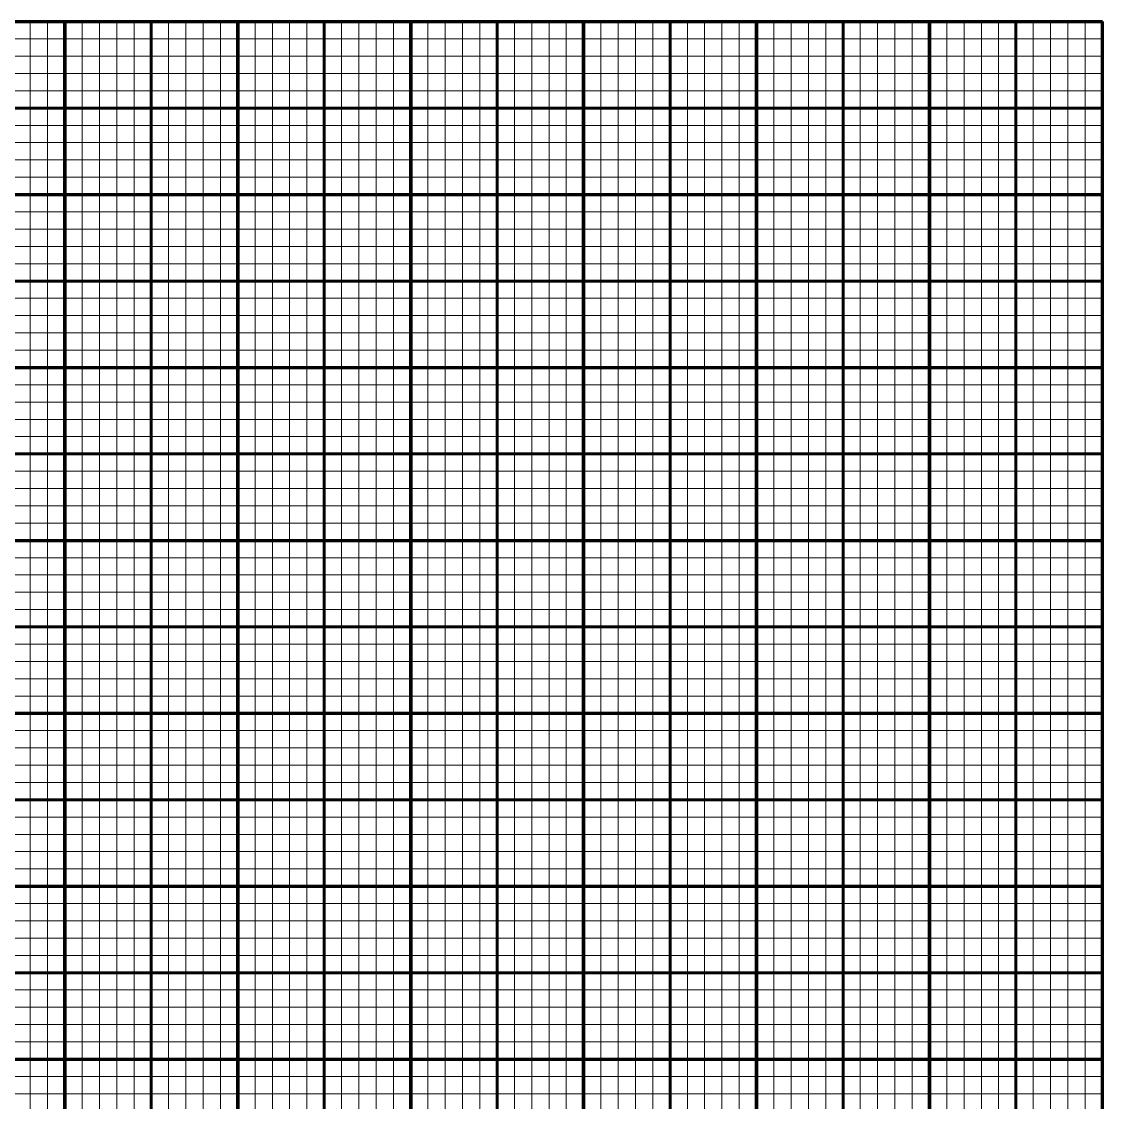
# Model space of a CAD drawing. Header units: millimetres. Extents: x -34 to 216, y -1 to 249.
# Drawn here: x 153.3 to 215.8, y 186.3 to 248.8 of the extents above; entities that cross this region are included whole.
import ezdxf

# ---------------------------------------------------------------- set-up
doc = ezdxf.new("R2010")
doc.units = ezdxf.units.MM
for name, pattern in [('K5LT_BASIC', [0]), ('K5LT_REINFORCED', [0]), ('K5LT_THIN', [0])]:
    doc.linetypes.add(name, pattern=pattern)

msp = doc.modelspace()

# ---------------------------------------------------------------- linework, layer by layer
at = {"color": 134, "linetype": 'K5LT_REINFORCED', "lineweight": 100, "true_color": 0x009696}
for p, q in [((145.771, 248.803), (155.771, 248.803)), ((155.771, 238.803), (155.771, 248.803)), ((155.771, 248.803), (165.771, 248.803)), ((155.771, 248.803), (155.771, 238.803)), ((165.771, 238.803), (165.771, 248.803)), ((165.771, 248.803), (175.771, 248.803)), ((165.771, 248.803), (165.771, 238.803)), ((175.771, 238.803), (175.771, 248.803)), ((175.771, 248.803), (185.771, 248.803)), ((175.771, 248.803), (175.771, 238.803)), ((185.771, 238.803), (185.771, 248.803)), ((185.771, 248.803), (195.771, 248.803)), ((185.771, 248.803), (185.771, 238.803)), ((195.771, 238.803), (195.771, 248.803)), ((195.771, 248.803), (205.771, 248.803)), ((195.771, 248.803), (195.771, 238.803)), ((205.771, 238.803), (205.771, 248.803)), ((205.771, 248.803), (215.771, 248.803)), ((205.771, 248.803), (205.771, 238.803)), ((215.771, 238.803), (215.771, 248.803)), ((145.771, 238.803), (155.771, 238.803)), ((145.771, 238.803), (155.771, 238.803)), ((155.771, 228.803), (155.771, 238.803)), ((155.771, 238.803), (165.771, 238.803)), ((155.771, 238.803), (155.771, 228.803)), ((155.771, 238.803), (165.771, 238.803)), ((165.771, 228.803), (165.771, 238.803)), ((165.771, 238.803), (175.771, 238.803)), ((165.771, 238.803), (165.771, 228.803)), ((165.771, 238.803), (175.771, 238.803)), ((175.771, 228.803), (175.771, 238.803)), ((175.771, 238.803), (185.771, 238.803)), ((175.771, 238.803), (175.771, 228.803)), ((175.771, 238.803), (185.771, 238.803)), ((185.771, 228.803), (185.771, 238.803)), ((185.771, 238.803), (195.771, 238.803)), ((185.771, 238.803), (185.771, 228.803)), ((185.771, 238.803), (195.771, 238.803)), ((195.771, 228.803), (195.771, 238.803)), ((195.771, 238.803), (205.771, 238.803)), ((195.771, 238.803), (195.771, 228.803)), ((195.771, 238.803), (205.771, 238.803)), ((205.771, 228.803), (205.771, 238.803)), ((205.771, 238.803), (215.771, 238.803)), ((205.771, 238.803), (205.771, 228.803)), ((205.771, 238.803), (215.771, 238.803)), ((215.771, 228.803), (215.771, 238.803)), ((145.771, 228.803), (155.771, 228.803)), ((145.771, 228.803), (155.771, 228.803)), ((155.771, 218.803), (155.771, 228.803)), ((155.771, 228.803), (165.771, 228.803)), ((155.771, 228.803), (155.771, 218.803)), ((155.771, 228.803), (165.771, 228.803)), ((165.771, 218.803), (165.771, 228.803)), ((165.771, 228.803), (175.771, 228.803)), ((165.771, 228.803), (165.771, 218.803)), ((165.771, 228.803), (175.771, 228.803)), ((175.771, 218.803), (175.771, 228.803)), ((175.771, 228.803), (185.771, 228.803)), ((175.771, 228.803), (175.771, 218.803)), ((175.771, 228.803), (185.771, 228.803)), ((185.771, 218.803), (185.771, 228.803)), ((185.771, 228.803), (195.771, 228.803)), ((185.771, 228.803), (185.771, 218.803)), ((185.771, 228.803), (195.771, 228.803)), ((195.771, 218.803), (195.771, 228.803)), ((195.771, 228.803), (205.771, 228.803)), ((195.771, 228.803), (195.771, 218.803)), ((195.771, 228.803), (205.771, 228.803)), ((205.771, 218.803), (205.771, 228.803)), ((205.771, 228.803), (215.771, 228.803)), ((205.771, 228.803), (205.771, 218.803)), ((205.771, 228.803), (215.771, 228.803)), ((215.771, 218.803), (215.771, 228.803)), ((145.771, 218.803), (155.771, 218.803)), ((145.771, 218.803), (155.771, 218.803)), ((155.771, 208.803), (155.771, 218.803)), ((155.771, 218.803), (165.771, 218.803)), ((155.771, 218.803), (155.771, 208.803)), ((155.771, 218.803), (165.771, 218.803)), ((165.771, 208.803), (165.771, 218.803)), ((165.771, 218.803), (175.771, 218.803)), ((165.771, 218.803), (165.771, 208.803)), ((165.771, 218.803), (175.771, 218.803)), ((175.771, 208.803), (175.771, 218.803)), ((175.771, 218.803), (185.771, 218.803)), ((175.771, 218.803), (175.771, 208.803)), ((175.771, 218.803), (185.771, 218.803)), ((185.771, 208.803), (185.771, 218.803)), ((185.771, 218.803), (195.771, 218.803)), ((185.771, 218.803), (185.771, 208.803)), ((185.771, 218.803), (195.771, 218.803)), ((195.771, 208.803), (195.771, 218.803)), ((195.771, 218.803), (205.771, 218.803)), ((195.771, 218.803), (195.771, 208.803)), ((195.771, 218.803), (205.771, 218.803)), ((205.771, 208.803), (205.771, 218.803)), ((205.771, 218.803), (215.771, 218.803)), ((205.771, 218.803), (205.771, 208.803)), ((205.771, 218.803), (215.771, 218.803)), ((215.771, 208.803), (215.771, 218.803)), ((145.771, 208.803), (155.771, 208.803)), ((145.771, 208.803), (155.771, 208.803)), ((155.771, 198.803), (155.771, 208.803)), ((155.771, 208.803), (165.771, 208.803)), ((155.771, 208.803), (155.771, 198.803)), ((155.771, 208.803), (165.771, 208.803)), ((165.771, 198.803), (165.771, 208.803)), ((165.771, 208.803), (175.771, 208.803)), ((165.771, 208.803), (165.771, 198.803)), ((165.771, 208.803), (175.771, 208.803)), ((175.771, 198.803), (175.771, 208.803)), ((175.771, 208.803), (185.771, 208.803)), ((175.771, 208.803), (175.771, 198.803)), ((175.771, 208.803), (185.771, 208.803)), ((185.771, 198.803), (185.771, 208.803)), ((185.771, 208.803), (195.771, 208.803)), ((185.771, 208.803), (185.771, 198.803)), ((185.771, 208.803), (195.771, 208.803)), ((195.771, 198.803), (195.771, 208.803)), ((195.771, 208.803), (205.771, 208.803)), ((195.771, 208.803), (195.771, 198.803)), ((195.771, 208.803), (205.771, 208.803)), ((205.771, 198.803), (205.771, 208.803)), ((205.771, 208.803), (215.771, 208.803)), ((205.771, 208.803), (205.771, 198.803)), ((205.771, 208.803), (215.771, 208.803)), ((215.771, 198.803), (215.771, 208.803)), ((145.771, 198.803), (155.771, 198.803)), ((145.771, 198.803), (155.771, 198.803)), ((155.771, 188.803), (155.771, 198.803)), ((155.771, 198.803), (165.771, 198.803)), ((155.771, 198.803), (155.771, 188.803)), ((155.771, 198.803), (165.771, 198.803)), ((165.771, 188.803), (165.771, 198.803)), ((165.771, 198.803), (175.771, 198.803)), ((165.771, 198.803), (165.771, 188.803)), ((165.771, 198.803), (175.771, 198.803)), ((175.771, 188.803), (175.771, 198.803)), ((175.771, 198.803), (185.771, 198.803)), ((175.771, 198.803), (175.771, 188.803)), ((175.771, 198.803), (185.771, 198.803)), ((185.771, 188.803), (185.771, 198.803)), ((185.771, 198.803), (195.771, 198.803)), ((185.771, 198.803), (185.771, 188.803)), ((185.771, 198.803), (195.771, 198.803)), ((195.771, 188.803), (195.771, 198.803)), ((195.771, 198.803), (205.771, 198.803)), ((195.771, 198.803), (195.771, 188.803)), ((195.771, 198.803), (205.771, 198.803)), ((205.771, 188.803), (205.771, 198.803)), ((205.771, 198.803), (215.771, 198.803)), ((205.771, 198.803), (205.771, 188.803)), ((205.771, 198.803), (215.771, 198.803)), ((215.771, 188.803), (215.771, 198.803)), ((145.771, 188.803), (155.771, 188.803)), ((145.771, 188.803), (155.771, 188.803)), ((155.771, 178.803), (155.771, 188.803)), ((155.771, 188.803), (165.771, 188.803)), ((155.771, 188.803), (155.771, 178.803)), ((155.771, 188.803), (165.771, 188.803)), ((165.771, 178.803), (165.771, 188.803)), ((165.771, 188.803), (175.771, 188.803)), ((165.771, 188.803), (165.771, 178.803)), ((165.771, 188.803), (175.771, 188.803)), ((175.771, 178.803), (175.771, 188.803)), ((175.771, 188.803), (185.771, 188.803)), ((175.771, 188.803), (175.771, 178.803)), ((175.771, 188.803), (185.771, 188.803)), ((185.771, 178.803), (185.771, 188.803)), ((185.771, 188.803), (195.771, 188.803)), ((185.771, 188.803), (185.771, 178.803)), ((185.771, 188.803), (195.771, 188.803)), ((195.771, 178.803), (195.771, 188.803)), ((195.771, 188.803), (205.771, 188.803)), ((195.771, 188.803), (195.771, 178.803)), ((195.771, 188.803), (205.771, 188.803)), ((205.771, 178.803), (205.771, 188.803)), ((205.771, 188.803), (215.771, 188.803)), ((205.771, 188.803), (205.771, 178.803)), ((205.771, 188.803), (215.771, 188.803)), ((215.771, 178.803), (215.771, 188.803))]:
    msp.add_line(p, q, dxfattribs=at)
at = {"color": 7, "linetype": 'K5LT_THIN', "lineweight": 18}
for p, q in [((153.771, 248.803), (153.771, 238.803)), ((154.771, 248.803), (154.771, 238.803)), ((156.771, 248.803), (156.771, 238.803)), ((157.771, 248.803), (157.771, 238.803)), ((158.771, 248.803), (158.771, 238.803)), ((159.771, 248.803), (159.771, 238.803)), ((161.771, 248.803), (161.771, 238.803)), ((162.771, 248.803), (162.771, 238.803)), ((163.771, 248.803), (163.771, 238.803)), ((164.771, 248.803), (164.771, 238.803)), ((166.771, 248.803), (166.771, 238.803)), ((167.771, 248.803), (167.771, 238.803)), ((168.771, 248.803), (168.771, 238.803)), ((169.771, 248.803), (169.771, 238.803)), ((171.771, 248.803), (171.771, 238.803)), ((172.771, 248.803), (172.771, 238.803)), ((173.771, 248.803), (173.771, 238.803)), ((174.771, 248.803), (174.771, 238.803)), ((176.771, 248.803), (176.771, 238.803)), ((177.771, 248.803), (177.771, 238.803)), ((178.771, 248.803), (178.771, 238.803)), ((179.771, 248.803), (179.771, 238.803)), ((181.771, 248.803), (181.771, 238.803)), ((182.771, 248.803), (182.771, 238.803)), ((183.771, 248.803), (183.771, 238.803)), ((184.771, 248.803), (184.771, 238.803)), ((186.771, 248.803), (186.771, 238.803)), ((187.771, 248.803), (187.771, 238.803)), ((188.771, 248.803), (188.771, 238.803)), ((189.771, 248.803), (189.771, 238.803)), ((191.771, 248.803), (191.771, 238.803)), ((192.771, 248.803), (192.771, 238.803)), ((193.771, 248.803), (193.771, 238.803)), ((194.771, 248.803), (194.771, 238.803)), ((196.771, 248.803), (196.771, 238.803)), ((197.771, 248.803), (197.771, 238.803)), ((198.771, 248.803), (198.771, 238.803)), ((199.771, 248.803), (199.771, 238.803)), ((201.771, 248.803), (201.771, 238.803)), ((202.771, 248.803), (202.771, 238.803)), ((203.771, 248.803), (203.771, 238.803)), ((204.771, 248.803), (204.771, 238.803)), ((206.771, 248.803), (206.771, 238.803)), ((207.771, 248.803), (207.771, 238.803)), ((208.771, 248.803), (208.771, 238.803)), ((209.771, 248.803), (209.771, 238.803)), ((211.771, 248.803), (211.771, 238.803)), ((212.771, 248.803), (212.771, 238.803)), ((213.771, 248.803), (213.771, 238.803)), ((214.771, 248.803), (214.771, 238.803)), ((145.771, 247.803), (155.771, 247.803)), ((155.771, 247.803), (165.771, 247.803)), ((165.771, 247.803), (175.771, 247.803)), ((175.771, 247.803), (185.771, 247.803)), ((185.771, 247.803), (195.771, 247.803)), ((195.771, 247.803), (205.771, 247.803)), ((205.771, 247.803), (215.771, 247.803)), ((145.771, 246.803), (155.771, 246.803)), ((155.771, 246.803), (165.771, 246.803)), ((165.771, 246.803), (175.771, 246.803)), ((175.771, 246.803), (185.771, 246.803)), ((185.771, 246.803), (195.771, 246.803)), ((195.771, 246.803), (205.771, 246.803)), ((205.771, 246.803), (215.771, 246.803)), ((145.771, 245.803), (155.771, 245.803)), ((155.771, 245.803), (165.771, 245.803)), ((165.771, 245.803), (175.771, 245.803)), ((175.771, 245.803), (185.771, 245.803)), ((185.771, 245.803), (195.771, 245.803)), ((195.771, 245.803), (205.771, 245.803)), ((205.771, 245.803), (215.771, 245.803)), ((145.771, 244.803), (155.771, 244.803)), ((155.771, 244.803), (165.771, 244.803)), ((165.771, 244.803), (175.771, 244.803)), ((175.771, 244.803), (185.771, 244.803)), ((185.771, 244.803), (195.771, 244.803)), ((195.771, 244.803), (205.771, 244.803)), ((205.771, 244.803), (215.771, 244.803)), ((145.771, 242.803), (155.771, 242.803)), ((155.771, 242.803), (165.771, 242.803)), ((165.771, 242.803), (175.771, 242.803)), ((175.771, 242.803), (185.771, 242.803)), ((185.771, 242.803), (195.771, 242.803)), ((195.771, 242.803), (205.771, 242.803)), ((205.771, 242.803), (215.771, 242.803)), ((145.771, 241.803), (155.771, 241.803)), ((155.771, 241.803), (165.771, 241.803)), ((165.771, 241.803), (175.771, 241.803)), ((175.771, 241.803), (185.771, 241.803)), ((185.771, 241.803), (195.771, 241.803)), ((195.771, 241.803), (205.771, 241.803)), ((205.771, 241.803), (215.771, 241.803)), ((145.771, 240.803), (155.771, 240.803)), ((155.771, 240.803), (165.771, 240.803)), ((165.771, 240.803), (175.771, 240.803)), ((175.771, 240.803), (185.771, 240.803)), ((185.771, 240.803), (195.771, 240.803)), ((195.771, 240.803), (205.771, 240.803)), ((205.771, 240.803), (215.771, 240.803)), ((145.771, 239.803), (155.771, 239.803)), ((155.771, 239.803), (165.771, 239.803)), ((165.771, 239.803), (175.771, 239.803)), ((175.771, 239.803), (185.771, 239.803)), ((185.771, 239.803), (195.771, 239.803)), ((195.771, 239.803), (205.771, 239.803)), ((205.771, 239.803), (215.771, 239.803)), ((153.771, 238.803), (153.771, 228.803)), ((154.771, 238.803), (154.771, 228.803)), ((156.771, 238.803), (156.771, 228.803)), ((157.771, 238.803), (157.771, 228.803)), ((158.771, 238.803), (158.771, 228.803)), ((159.771, 238.803), (159.771, 228.803)), ((161.771, 238.803), (161.771, 228.803)), ((162.771, 238.803), (162.771, 228.803)), ((163.771, 238.803), (163.771, 228.803)), ((164.771, 238.803), (164.771, 228.803)), ((166.771, 238.803), (166.771, 228.803)), ((167.771, 238.803), (167.771, 228.803)), ((168.771, 238.803), (168.771, 228.803)), ((169.771, 238.803), (169.771, 228.803)), ((171.771, 238.803), (171.771, 228.803)), ((172.771, 238.803), (172.771, 228.803)), ((173.771, 238.803), (173.771, 228.803)), ((174.771, 238.803), (174.771, 228.803)), ((176.771, 238.803), (176.771, 228.803)), ((177.771, 238.803), (177.771, 228.803)), ((178.771, 238.803), (178.771, 228.803)), ((179.771, 238.803), (179.771, 228.803)), ((181.771, 238.803), (181.771, 228.803)), ((182.771, 238.803), (182.771, 228.803)), ((183.771, 238.803), (183.771, 228.803)), ((184.771, 238.803), (184.771, 228.803)), ((186.771, 238.803), (186.771, 228.803)), ((187.771, 238.803), (187.771, 228.803)), ((188.771, 238.803), (188.771, 228.803)), ((189.771, 238.803), (189.771, 228.803)), ((191.771, 238.803), (191.771, 228.803)), ((192.771, 238.803), (192.771, 228.803)), ((193.771, 238.803), (193.771, 228.803)), ((194.771, 238.803), (194.771, 228.803)), ((196.771, 238.803), (196.771, 228.803)), ((197.771, 238.803), (197.771, 228.803)), ((198.771, 238.803), (198.771, 228.803)), ((199.771, 238.803), (199.771, 228.803)), ((201.771, 238.803), (201.771, 228.803)), ((202.771, 238.803), (202.771, 228.803)), ((203.771, 238.803), (203.771, 228.803)), ((204.771, 238.803), (204.771, 228.803)), ((206.771, 238.803), (206.771, 228.803)), ((207.771, 238.803), (207.771, 228.803)), ((208.771, 238.803), (208.771, 228.803)), ((209.771, 238.803), (209.771, 228.803)), ((211.771, 238.803), (211.771, 228.803)), ((212.771, 238.803), (212.771, 228.803)), ((213.771, 238.803), (213.771, 228.803)), ((214.771, 238.803), (214.771, 228.803)), ((145.771, 237.803), (155.771, 237.803)), ((155.771, 237.803), (165.771, 237.803)), ((165.771, 237.803), (175.771, 237.803)), ((175.771, 237.803), (185.771, 237.803)), ((185.771, 237.803), (195.771, 237.803)), ((195.771, 237.803), (205.771, 237.803)), ((205.771, 237.803), (215.771, 237.803)), ((145.771, 236.803), (155.771, 236.803)), ((155.771, 236.803), (165.771, 236.803)), ((165.771, 236.803), (175.771, 236.803)), ((175.771, 236.803), (185.771, 236.803)), ((185.771, 236.803), (195.771, 236.803)), ((195.771, 236.803), (205.771, 236.803)), ((205.771, 236.803), (215.771, 236.803)), ((145.771, 235.803), (155.771, 235.803)), ((155.771, 235.803), (165.771, 235.803)), ((165.771, 235.803), (175.771, 235.803)), ((175.771, 235.803), (185.771, 235.803)), ((185.771, 235.803), (195.771, 235.803)), ((195.771, 235.803), (205.771, 235.803)), ((205.771, 235.803), (215.771, 235.803)), ((145.771, 234.803), (155.771, 234.803)), ((155.771, 234.803), (165.771, 234.803)), ((165.771, 234.803), (175.771, 234.803)), ((175.771, 234.803), (185.771, 234.803)), ((185.771, 234.803), (195.771, 234.803)), ((195.771, 234.803), (205.771, 234.803)), ((205.771, 234.803), (215.771, 234.803)), ((145.771, 232.803), (155.771, 232.803)), ((155.771, 232.803), (165.771, 232.803)), ((165.771, 232.803), (175.771, 232.803)), ((175.771, 232.803), (185.771, 232.803)), ((185.771, 232.803), (195.771, 232.803)), ((195.771, 232.803), (205.771, 232.803)), ((205.771, 232.803), (215.771, 232.803)), ((145.771, 231.803), (155.771, 231.803)), ((155.771, 231.803), (165.771, 231.803)), ((165.771, 231.803), (175.771, 231.803)), ((175.771, 231.803), (185.771, 231.803)), ((185.771, 231.803), (195.771, 231.803)), ((195.771, 231.803), (205.771, 231.803)), ((205.771, 231.803), (215.771, 231.803)), ((145.771, 230.803), (155.771, 230.803)), ((155.771, 230.803), (165.771, 230.803)), ((165.771, 230.803), (175.771, 230.803)), ((175.771, 230.803), (185.771, 230.803)), ((185.771, 230.803), (195.771, 230.803)), ((195.771, 230.803), (205.771, 230.803)), ((205.771, 230.803), (215.771, 230.803)), ((145.771, 229.803), (155.771, 229.803)), ((155.771, 229.803), (165.771, 229.803)), ((165.771, 229.803), (175.771, 229.803)), ((175.771, 229.803), (185.771, 229.803)), ((185.771, 229.803), (195.771, 229.803)), ((195.771, 229.803), (205.771, 229.803)), ((205.771, 229.803), (215.771, 229.803)), ((153.771, 228.803), (153.771, 218.803)), ((154.771, 228.803), (154.771, 218.803)), ((156.771, 228.803), (156.771, 218.803)), ((157.771, 228.803), (157.771, 218.803)), ((158.771, 228.803), (158.771, 218.803)), ((159.771, 228.803), (159.771, 218.803)), ((161.771, 228.803), (161.771, 218.803)), ((162.771, 228.803), (162.771, 218.803)), ((163.771, 228.803), (163.771, 218.803)), ((164.771, 228.803), (164.771, 218.803)), ((166.771, 228.803), (166.771, 218.803)), ((167.771, 228.803), (167.771, 218.803)), ((168.771, 228.803), (168.771, 218.803)), ((169.771, 228.803), (169.771, 218.803)), ((171.771, 228.803), (171.771, 218.803)), ((172.771, 228.803), (172.771, 218.803)), ((173.771, 228.803), (173.771, 218.803)), ((174.771, 228.803), (174.771, 218.803)), ((176.771, 228.803), (176.771, 218.803)), ((177.771, 228.803), (177.771, 218.803)), ((178.771, 228.803), (178.771, 218.803)), ((179.771, 228.803), (179.771, 218.803)), ((181.771, 228.803), (181.771, 218.803)), ((182.771, 228.803), (182.771, 218.803)), ((183.771, 228.803), (183.771, 218.803)), ((184.771, 228.803), (184.771, 218.803)), ((186.771, 228.803), (186.771, 218.803)), ((187.771, 228.803), (187.771, 218.803)), ((188.771, 228.803), (188.771, 218.803)), ((189.771, 228.803), (189.771, 218.803)), ((191.771, 228.803), (191.771, 218.803)), ((192.771, 228.803), (192.771, 218.803)), ((193.771, 228.803), (193.771, 218.803)), ((194.771, 228.803), (194.771, 218.803)), ((196.771, 228.803), (196.771, 218.803)), ((197.771, 228.803), (197.771, 218.803)), ((198.771, 228.803), (198.771, 218.803)), ((199.771, 228.803), (199.771, 218.803)), ((201.771, 228.803), (201.771, 218.803)), ((202.771, 228.803), (202.771, 218.803)), ((203.771, 228.803), (203.771, 218.803)), ((204.771, 228.803), (204.771, 218.803)), ((206.771, 228.803), (206.771, 218.803)), ((207.771, 228.803), (207.771, 218.803)), ((208.771, 228.803), (208.771, 218.803)), ((209.771, 228.803), (209.771, 218.803)), ((211.771, 228.803), (211.771, 218.803)), ((212.771, 228.803), (212.771, 218.803)), ((213.771, 228.803), (213.771, 218.803)), ((214.771, 228.803), (214.771, 218.803)), ((145.771, 227.803), (155.771, 227.803)), ((155.771, 227.803), (165.771, 227.803)), ((165.771, 227.803), (175.771, 227.803)), ((175.771, 227.803), (185.771, 227.803)), ((185.771, 227.803), (195.771, 227.803)), ((195.771, 227.803), (205.771, 227.803)), ((205.771, 227.803), (215.771, 227.803)), ((145.771, 226.803), (155.771, 226.803)), ((155.771, 226.803), (165.771, 226.803)), ((165.771, 226.803), (175.771, 226.803)), ((175.771, 226.803), (185.771, 226.803)), ((185.771, 226.803), (195.771, 226.803)), ((195.771, 226.803), (205.771, 226.803)), ((205.771, 226.803), (215.771, 226.803)), ((145.771, 225.803), (155.771, 225.803)), ((155.771, 225.803), (165.771, 225.803)), ((165.771, 225.803), (175.771, 225.803)), ((175.771, 225.803), (185.771, 225.803)), ((185.771, 225.803), (195.771, 225.803)), ((195.771, 225.803), (205.771, 225.803)), ((205.771, 225.803), (215.771, 225.803)), ((145.771, 224.803), (155.771, 224.803)), ((155.771, 224.803), (165.771, 224.803)), ((165.771, 224.803), (175.771, 224.803)), ((175.771, 224.803), (185.771, 224.803)), ((185.771, 224.803), (195.771, 224.803)), ((195.771, 224.803), (205.771, 224.803)), ((205.771, 224.803), (215.771, 224.803)), ((145.771, 222.803), (155.771, 222.803)), ((155.771, 222.803), (165.771, 222.803)), ((165.771, 222.803), (175.771, 222.803)), ((175.771, 222.803), (185.771, 222.803)), ((185.771, 222.803), (195.771, 222.803)), ((195.771, 222.803), (205.771, 222.803)), ((205.771, 222.803), (215.771, 222.803)), ((145.771, 221.803), (155.771, 221.803)), ((155.771, 221.803), (165.771, 221.803)), ((165.771, 221.803), (175.771, 221.803)), ((175.771, 221.803), (185.771, 221.803)), ((185.771, 221.803), (195.771, 221.803)), ((195.771, 221.803), (205.771, 221.803)), ((205.771, 221.803), (215.771, 221.803)), ((145.771, 220.803), (155.771, 220.803)), ((155.771, 220.803), (165.771, 220.803)), ((165.771, 220.803), (175.771, 220.803)), ((175.771, 220.803), (185.771, 220.803)), ((185.771, 220.803), (195.771, 220.803)), ((195.771, 220.803), (205.771, 220.803)), ((205.771, 220.803), (215.771, 220.803)), ((145.771, 219.803), (155.771, 219.803)), ((155.771, 219.803), (165.771, 219.803)), ((165.771, 219.803), (175.771, 219.803)), ((175.771, 219.803), (185.771, 219.803)), ((185.771, 219.803), (195.771, 219.803)), ((195.771, 219.803), (205.771, 219.803)), ((205.771, 219.803), (215.771, 219.803)), ((153.771, 218.803), (153.771, 208.803)), ((154.771, 218.803), (154.771, 208.803)), ((156.771, 218.803), (156.771, 208.803)), ((157.771, 218.803), (157.771, 208.803)), ((158.771, 218.803), (158.771, 208.803)), ((159.771, 218.803), (159.771, 208.803)), ((161.771, 218.803), (161.771, 208.803)), ((162.771, 218.803), (162.771, 208.803)), ((163.771, 218.803), (163.771, 208.803)), ((164.771, 218.803), (164.771, 208.803)), ((166.771, 218.803), (166.771, 208.803)), ((167.771, 218.803), (167.771, 208.803)), ((168.771, 218.803), (168.771, 208.803)), ((169.771, 218.803), (169.771, 208.803)), ((171.771, 218.803), (171.771, 208.803)), ((172.771, 218.803), (172.771, 208.803)), ((173.771, 218.803), (173.771, 208.803)), ((174.771, 218.803), (174.771, 208.803)), ((176.771, 218.803), (176.771, 208.803)), ((177.771, 218.803), (177.771, 208.803)), ((178.771, 218.803), (178.771, 208.803)), ((179.771, 218.803), (179.771, 208.803)), ((181.771, 218.803), (181.771, 208.803)), ((182.771, 218.803), (182.771, 208.803)), ((183.771, 218.803), (183.771, 208.803)), ((184.771, 218.803), (184.771, 208.803)), ((186.771, 218.803), (186.771, 208.803)), ((187.771, 218.803), (187.771, 208.803)), ((188.771, 218.803), (188.771, 208.803)), ((189.771, 218.803), (189.771, 208.803)), ((191.771, 218.803), (191.771, 208.803)), ((192.771, 218.803), (192.771, 208.803)), ((193.771, 218.803), (193.771, 208.803)), ((194.771, 218.803), (194.771, 208.803)), ((196.771, 218.803), (196.771, 208.803)), ((197.771, 218.803), (197.771, 208.803)), ((198.771, 218.803), (198.771, 208.803)), ((199.771, 218.803), (199.771, 208.803)), ((201.771, 218.803), (201.771, 208.803)), ((202.771, 218.803), (202.771, 208.803)), ((203.771, 218.803), (203.771, 208.803)), ((204.771, 218.803), (204.771, 208.803)), ((206.771, 218.803), (206.771, 208.803)), ((207.771, 218.803), (207.771, 208.803)), ((208.771, 218.803), (208.771, 208.803)), ((209.771, 218.803), (209.771, 208.803)), ((211.771, 218.803), (211.771, 208.803)), ((212.771, 218.803), (212.771, 208.803)), ((213.771, 218.803), (213.771, 208.803)), ((214.771, 218.803), (214.771, 208.803)), ((145.771, 217.803), (155.771, 217.803)), ((155.771, 217.803), (165.771, 217.803)), ((165.771, 217.803), (175.771, 217.803)), ((175.771, 217.803), (185.771, 217.803)), ((185.771, 217.803), (195.771, 217.803)), ((195.771, 217.803), (205.771, 217.803)), ((205.771, 217.803), (215.771, 217.803)), ((145.771, 216.803), (155.771, 216.803)), ((155.771, 216.803), (165.771, 216.803)), ((165.771, 216.803), (175.771, 216.803)), ((175.771, 216.803), (185.771, 216.803)), ((185.771, 216.803), (195.771, 216.803)), ((195.771, 216.803), (205.771, 216.803)), ((205.771, 216.803), (215.771, 216.803)), ((145.771, 215.803), (155.771, 215.803)), ((155.771, 215.803), (165.771, 215.803)), ((165.771, 215.803), (175.771, 215.803)), ((175.771, 215.803), (185.771, 215.803)), ((185.771, 215.803), (195.771, 215.803)), ((195.771, 215.803), (205.771, 215.803)), ((205.771, 215.803), (215.771, 215.803)), ((145.771, 214.803), (155.771, 214.803)), ((155.771, 214.803), (165.771, 214.803)), ((165.771, 214.803), (175.771, 214.803)), ((175.771, 214.803), (185.771, 214.803)), ((185.771, 214.803), (195.771, 214.803)), ((195.771, 214.803), (205.771, 214.803)), ((205.771, 214.803), (215.771, 214.803)), ((145.771, 212.803), (155.771, 212.803)), ((155.771, 212.803), (165.771, 212.803)), ((165.771, 212.803), (175.771, 212.803)), ((175.771, 212.803), (185.771, 212.803)), ((185.771, 212.803), (195.771, 212.803)), ((195.771, 212.803), (205.771, 212.803)), ((205.771, 212.803), (215.771, 212.803)), ((145.771, 211.803), (155.771, 211.803)), ((155.771, 211.803), (165.771, 211.803)), ((165.771, 211.803), (175.771, 211.803)), ((175.771, 211.803), (185.771, 211.803)), ((185.771, 211.803), (195.771, 211.803)), ((195.771, 211.803), (205.771, 211.803)), ((205.771, 211.803), (215.771, 211.803)), ((145.771, 210.803), (155.771, 210.803)), ((155.771, 210.803), (165.771, 210.803)), ((165.771, 210.803), (175.771, 210.803)), ((175.771, 210.803), (185.771, 210.803)), ((185.771, 210.803), (195.771, 210.803)), ((195.771, 210.803), (205.771, 210.803)), ((205.771, 210.803), (215.771, 210.803)), ((145.771, 209.803), (155.771, 209.803)), ((155.771, 209.803), (165.771, 209.803)), ((165.771, 209.803), (175.771, 209.803)), ((175.771, 209.803), (185.771, 209.803)), ((185.771, 209.803), (195.771, 209.803)), ((195.771, 209.803), (205.771, 209.803)), ((205.771, 209.803), (215.771, 209.803)), ((153.771, 208.803), (153.771, 198.803)), ((154.771, 208.803), (154.771, 198.803)), ((156.771, 208.803), (156.771, 198.803)), ((157.771, 208.803), (157.771, 198.803)), ((158.771, 208.803), (158.771, 198.803)), ((159.771, 208.803), (159.771, 198.803)), ((161.771, 208.803), (161.771, 198.803)), ((162.771, 208.803), (162.771, 198.803)), ((163.771, 208.803), (163.771, 198.803)), ((164.771, 208.803), (164.771, 198.803)), ((166.771, 208.803), (166.771, 198.803)), ((167.771, 208.803), (167.771, 198.803)), ((168.771, 208.803), (168.771, 198.803)), ((169.771, 208.803), (169.771, 198.803)), ((171.771, 208.803), (171.771, 198.803)), ((172.771, 208.803), (172.771, 198.803)), ((173.771, 208.803), (173.771, 198.803)), ((174.771, 208.803), (174.771, 198.803)), ((176.771, 208.803), (176.771, 198.803)), ((177.771, 208.803), (177.771, 198.803)), ((178.771, 208.803), (178.771, 198.803)), ((179.771, 208.803), (179.771, 198.803)), ((181.771, 208.803), (181.771, 198.803)), ((182.771, 208.803), (182.771, 198.803)), ((183.771, 208.803), (183.771, 198.803)), ((184.771, 208.803), (184.771, 198.803)), ((186.771, 208.803), (186.771, 198.803)), ((187.771, 208.803), (187.771, 198.803)), ((188.771, 208.803), (188.771, 198.803)), ((189.771, 208.803), (189.771, 198.803)), ((191.771, 208.803), (191.771, 198.803)), ((192.771, 208.803), (192.771, 198.803)), ((193.771, 208.803), (193.771, 198.803)), ((194.771, 208.803), (194.771, 198.803)), ((196.771, 208.803), (196.771, 198.803)), ((197.771, 208.803), (197.771, 198.803)), ((198.771, 208.803), (198.771, 198.803)), ((199.771, 208.803), (199.771, 198.803)), ((201.771, 208.803), (201.771, 198.803)), ((202.771, 208.803), (202.771, 198.803)), ((203.771, 208.803), (203.771, 198.803)), ((204.771, 208.803), (204.771, 198.803)), ((206.771, 208.803), (206.771, 198.803)), ((207.771, 208.803), (207.771, 198.803)), ((208.771, 208.803), (208.771, 198.803)), ((209.771, 208.803), (209.771, 198.803)), ((211.771, 208.803), (211.771, 198.803)), ((212.771, 208.803), (212.771, 198.803)), ((213.771, 208.803), (213.771, 198.803)), ((214.771, 208.803), (214.771, 198.803)), ((145.771, 207.803), (155.771, 207.803)), ((155.771, 207.803), (165.771, 207.803)), ((165.771, 207.803), (175.771, 207.803)), ((175.771, 207.803), (185.771, 207.803)), ((185.771, 207.803), (195.771, 207.803)), ((195.771, 207.803), (205.771, 207.803)), ((205.771, 207.803), (215.771, 207.803)), ((145.771, 206.803), (155.771, 206.803)), ((155.771, 206.803), (165.771, 206.803)), ((165.771, 206.803), (175.771, 206.803)), ((175.771, 206.803), (185.771, 206.803)), ((185.771, 206.803), (195.771, 206.803)), ((195.771, 206.803), (205.771, 206.803)), ((205.771, 206.803), (215.771, 206.803)), ((145.771, 205.803), (155.771, 205.803)), ((155.771, 205.803), (165.771, 205.803)), ((165.771, 205.803), (175.771, 205.803)), ((175.771, 205.803), (185.771, 205.803)), ((185.771, 205.803), (195.771, 205.803)), ((195.771, 205.803), (205.771, 205.803)), ((205.771, 205.803), (215.771, 205.803)), ((145.771, 204.803), (155.771, 204.803)), ((155.771, 204.803), (165.771, 204.803)), ((165.771, 204.803), (175.771, 204.803)), ((175.771, 204.803), (185.771, 204.803)), ((185.771, 204.803), (195.771, 204.803)), ((195.771, 204.803), (205.771, 204.803)), ((205.771, 204.803), (215.771, 204.803)), ((145.771, 202.803), (155.771, 202.803)), ((155.771, 202.803), (165.771, 202.803)), ((165.771, 202.803), (175.771, 202.803)), ((175.771, 202.803), (185.771, 202.803)), ((185.771, 202.803), (195.771, 202.803)), ((195.771, 202.803), (205.771, 202.803)), ((205.771, 202.803), (215.771, 202.803)), ((145.771, 201.803), (155.771, 201.803)), ((155.771, 201.803), (165.771, 201.803)), ((165.771, 201.803), (175.771, 201.803)), ((175.771, 201.803), (185.771, 201.803)), ((185.771, 201.803), (195.771, 201.803)), ((195.771, 201.803), (205.771, 201.803)), ((205.771, 201.803), (215.771, 201.803)), ((145.771, 200.803), (155.771, 200.803)), ((155.771, 200.803), (165.771, 200.803)), ((165.771, 200.803), (175.771, 200.803)), ((175.771, 200.803), (185.771, 200.803)), ((185.771, 200.803), (195.771, 200.803)), ((195.771, 200.803), (205.771, 200.803)), ((205.771, 200.803), (215.771, 200.803)), ((145.771, 199.803), (155.771, 199.803)), ((155.771, 199.803), (165.771, 199.803)), ((165.771, 199.803), (175.771, 199.803)), ((175.771, 199.803), (185.771, 199.803)), ((185.771, 199.803), (195.771, 199.803)), ((195.771, 199.803), (205.771, 199.803)), ((205.771, 199.803), (215.771, 199.803)), ((153.771, 198.803), (153.771, 188.803)), ((154.771, 198.803), (154.771, 188.803)), ((156.771, 198.803), (156.771, 188.803)), ((157.771, 198.803), (157.771, 188.803)), ((158.771, 198.803), (158.771, 188.803)), ((159.771, 198.803), (159.771, 188.803)), ((161.771, 198.803), (161.771, 188.803)), ((162.771, 198.803), (162.771, 188.803)), ((163.771, 198.803), (163.771, 188.803)), ((164.771, 198.803), (164.771, 188.803)), ((166.771, 198.803), (166.771, 188.803)), ((167.771, 198.803), (167.771, 188.803)), ((168.771, 198.803), (168.771, 188.803)), ((169.771, 198.803), (169.771, 188.803)), ((171.771, 198.803), (171.771, 188.803)), ((172.771, 198.803), (172.771, 188.803)), ((173.771, 198.803), (173.771, 188.803)), ((174.771, 198.803), (174.771, 188.803)), ((176.771, 198.803), (176.771, 188.803)), ((177.771, 198.803), (177.771, 188.803)), ((178.771, 198.803), (178.771, 188.803)), ((179.771, 198.803), (179.771, 188.803)), ((181.771, 198.803), (181.771, 188.803)), ((182.771, 198.803), (182.771, 188.803)), ((183.771, 198.803), (183.771, 188.803)), ((184.771, 198.803), (184.771, 188.803)), ((186.771, 198.803), (186.771, 188.803)), ((187.771, 198.803), (187.771, 188.803)), ((188.771, 198.803), (188.771, 188.803)), ((189.771, 198.803), (189.771, 188.803)), ((191.771, 198.803), (191.771, 188.803)), ((192.771, 198.803), (192.771, 188.803)), ((193.771, 198.803), (193.771, 188.803)), ((194.771, 198.803), (194.771, 188.803)), ((196.771, 198.803), (196.771, 188.803)), ((197.771, 198.803), (197.771, 188.803)), ((198.771, 198.803), (198.771, 188.803)), ((199.771, 198.803), (199.771, 188.803)), ((201.771, 198.803), (201.771, 188.803)), ((202.771, 198.803), (202.771, 188.803)), ((203.771, 198.803), (203.771, 188.803)), ((204.771, 198.803), (204.771, 188.803)), ((206.771, 198.803), (206.771, 188.803)), ((207.771, 198.803), (207.771, 188.803)), ((208.771, 198.803), (208.771, 188.803)), ((209.771, 198.803), (209.771, 188.803)), ((211.771, 198.803), (211.771, 188.803)), ((212.771, 198.803), (212.771, 188.803)), ((213.771, 198.803), (213.771, 188.803)), ((214.771, 198.803), (214.771, 188.803)), ((145.771, 197.803), (155.771, 197.803)), ((155.771, 197.803), (165.771, 197.803)), ((165.771, 197.803), (175.771, 197.803)), ((175.771, 197.803), (185.771, 197.803)), ((185.771, 197.803), (195.771, 197.803)), ((195.771, 197.803), (205.771, 197.803)), ((205.771, 197.803), (215.771, 197.803)), ((145.771, 196.803), (155.771, 196.803)), ((155.771, 196.803), (165.771, 196.803)), ((165.771, 196.803), (175.771, 196.803)), ((175.771, 196.803), (185.771, 196.803)), ((185.771, 196.803), (195.771, 196.803)), ((195.771, 196.803), (205.771, 196.803)), ((205.771, 196.803), (215.771, 196.803)), ((145.771, 195.803), (155.771, 195.803)), ((155.771, 195.803), (165.771, 195.803)), ((165.771, 195.803), (175.771, 195.803)), ((175.771, 195.803), (185.771, 195.803)), ((185.771, 195.803), (195.771, 195.803)), ((195.771, 195.803), (205.771, 195.803)), ((205.771, 195.803), (215.771, 195.803)), ((145.771, 194.803), (155.771, 194.803)), ((155.771, 194.803), (165.771, 194.803)), ((165.771, 194.803), (175.771, 194.803)), ((175.771, 194.803), (185.771, 194.803)), ((185.771, 194.803), (195.771, 194.803)), ((195.771, 194.803), (205.771, 194.803)), ((205.771, 194.803), (215.771, 194.803)), ((145.771, 192.803), (155.771, 192.803)), ((155.771, 192.803), (165.771, 192.803)), ((165.771, 192.803), (175.771, 192.803)), ((175.771, 192.803), (185.771, 192.803)), ((185.771, 192.803), (195.771, 192.803)), ((195.771, 192.803), (205.771, 192.803)), ((205.771, 192.803), (215.771, 192.803)), ((145.771, 191.803), (155.771, 191.803)), ((155.771, 191.803), (165.771, 191.803)), ((165.771, 191.803), (175.771, 191.803)), ((175.771, 191.803), (185.771, 191.803)), ((185.771, 191.803), (195.771, 191.803)), ((195.771, 191.803), (205.771, 191.803)), ((205.771, 191.803), (215.771, 191.803)), ((145.771, 190.803), (155.771, 190.803)), ((155.771, 190.803), (165.771, 190.803)), ((165.771, 190.803), (175.771, 190.803)), ((175.771, 190.803), (185.771, 190.803)), ((185.771, 190.803), (195.771, 190.803)), ((195.771, 190.803), (205.771, 190.803)), ((205.771, 190.803), (215.771, 190.803)), ((145.771, 189.803), (155.771, 189.803)), ((155.771, 189.803), (165.771, 189.803)), ((165.771, 189.803), (175.771, 189.803)), ((175.771, 189.803), (185.771, 189.803)), ((185.771, 189.803), (195.771, 189.803)), ((195.771, 189.803), (205.771, 189.803)), ((205.771, 189.803), (215.771, 189.803)), ((153.771, 188.803), (153.771, 178.803)), ((154.771, 188.803), (154.771, 178.803)), ((156.771, 188.803), (156.771, 178.803)), ((157.771, 188.803), (157.771, 178.803)), ((158.771, 188.803), (158.771, 178.803)), ((159.771, 188.803), (159.771, 178.803)), ((161.771, 188.803), (161.771, 178.803)), ((162.771, 188.803), (162.771, 178.803)), ((163.771, 188.803), (163.771, 178.803)), ((164.771, 188.803), (164.771, 178.803)), ((166.771, 188.803), (166.771, 178.803)), ((167.771, 188.803), (167.771, 178.803)), ((168.771, 188.803), (168.771, 178.803)), ((169.771, 188.803), (169.771, 178.803)), ((171.771, 188.803), (171.771, 178.803)), ((172.771, 188.803), (172.771, 178.803)), ((173.771, 188.803), (173.771, 178.803)), ((174.771, 188.803), (174.771, 178.803)), ((176.771, 188.803), (176.771, 178.803)), ((177.771, 188.803), (177.771, 178.803)), ((178.771, 188.803), (178.771, 178.803)), ((179.771, 188.803), (179.771, 178.803)), ((181.771, 188.803), (181.771, 178.803)), ((182.771, 188.803), (182.771, 178.803)), ((183.771, 188.803), (183.771, 178.803)), ((184.771, 188.803), (184.771, 178.803)), ((186.771, 188.803), (186.771, 178.803)), ((187.771, 188.803), (187.771, 178.803)), ((188.771, 188.803), (188.771, 178.803)), ((189.771, 188.803), (189.771, 178.803)), ((191.771, 188.803), (191.771, 178.803)), ((192.771, 188.803), (192.771, 178.803)), ((193.771, 188.803), (193.771, 178.803)), ((194.771, 188.803), (194.771, 178.803)), ((196.771, 188.803), (196.771, 178.803)), ((197.771, 188.803), (197.771, 178.803)), ((198.771, 188.803), (198.771, 178.803)), ((199.771, 188.803), (199.771, 178.803)), ((201.771, 188.803), (201.771, 178.803)), ((202.771, 188.803), (202.771, 178.803)), ((203.771, 188.803), (203.771, 178.803)), ((204.771, 188.803), (204.771, 178.803)), ((206.771, 188.803), (206.771, 178.803)), ((207.771, 188.803), (207.771, 178.803)), ((208.771, 188.803), (208.771, 178.803)), ((209.771, 188.803), (209.771, 178.803)), ((211.771, 188.803), (211.771, 178.803)), ((212.771, 188.803), (212.771, 178.803)), ((213.771, 188.803), (213.771, 178.803)), ((214.771, 188.803), (214.771, 178.803)), ((145.771, 187.803), (155.771, 187.803)), ((155.771, 187.803), (165.771, 187.803)), ((165.771, 187.803), (175.771, 187.803)), ((175.771, 187.803), (185.771, 187.803)), ((185.771, 187.803), (195.771, 187.803)), ((195.771, 187.803), (205.771, 187.803)), ((205.771, 187.803), (215.771, 187.803)), ((145.771, 186.803), (155.771, 186.803)), ((155.771, 186.803), (165.771, 186.803)), ((165.771, 186.803), (175.771, 186.803)), ((175.771, 186.803), (185.771, 186.803)), ((185.771, 186.803), (195.771, 186.803)), ((195.771, 186.803), (205.771, 186.803)), ((205.771, 186.803), (215.771, 186.803))]:
    msp.add_line(p, q, dxfattribs=at)
at = {"color": 150, "linetype": 'K5LT_BASIC', "lineweight": 60, "true_color": 0x0080ff}
for p, q in [((160.771, 248.803), (160.771, 238.803)), ((170.771, 248.803), (170.771, 238.803)), ((180.771, 248.803), (180.771, 238.803)), ((190.771, 248.803), (190.771, 238.803)), ((200.771, 248.803), (200.771, 238.803)), ((210.771, 248.803), (210.771, 238.803)), ((145.771, 243.803), (155.771, 243.803)), ((155.771, 243.803), (165.771, 243.803)), ((165.771, 243.803), (175.771, 243.803)), ((175.771, 243.803), (185.771, 243.803)), ((185.771, 243.803), (195.771, 243.803)), ((195.771, 243.803), (205.771, 243.803)), ((205.771, 243.803), (215.771, 243.803)), ((160.771, 238.803), (160.771, 228.803)), ((170.771, 238.803), (170.771, 228.803)), ((180.771, 238.803), (180.771, 228.803)), ((190.771, 238.803), (190.771, 228.803)), ((200.771, 238.803), (200.771, 228.803)), ((210.771, 238.803), (210.771, 228.803)), ((145.771, 233.803), (155.771, 233.803)), ((155.771, 233.803), (165.771, 233.803)), ((165.771, 233.803), (175.771, 233.803)), ((175.771, 233.803), (185.771, 233.803)), ((185.771, 233.803), (195.771, 233.803)), ((195.771, 233.803), (205.771, 233.803)), ((205.771, 233.803), (215.771, 233.803)), ((160.771, 228.803), (160.771, 218.803)), ((170.771, 228.803), (170.771, 218.803)), ((180.771, 228.803), (180.771, 218.803)), ((190.771, 228.803), (190.771, 218.803)), ((200.771, 228.803), (200.771, 218.803)), ((210.771, 228.803), (210.771, 218.803)), ((145.771, 223.803), (155.771, 223.803)), ((155.771, 223.803), (165.771, 223.803)), ((165.771, 223.803), (175.771, 223.803)), ((175.771, 223.803), (185.771, 223.803)), ((185.771, 223.803), (195.771, 223.803)), ((195.771, 223.803), (205.771, 223.803)), ((205.771, 223.803), (215.771, 223.803)), ((160.771, 218.803), (160.771, 208.803)), ((170.771, 218.803), (170.771, 208.803)), ((180.771, 218.803), (180.771, 208.803)), ((190.771, 218.803), (190.771, 208.803)), ((200.771, 218.803), (200.771, 208.803)), ((210.771, 218.803), (210.771, 208.803)), ((145.771, 213.803), (155.771, 213.803)), ((155.771, 213.803), (165.771, 213.803)), ((165.771, 213.803), (175.771, 213.803)), ((175.771, 213.803), (185.771, 213.803)), ((185.771, 213.803), (195.771, 213.803)), ((195.771, 213.803), (205.771, 213.803)), ((205.771, 213.803), (215.771, 213.803)), ((160.771, 208.803), (160.771, 198.803)), ((170.771, 208.803), (170.771, 198.803)), ((180.771, 208.803), (180.771, 198.803)), ((190.771, 208.803), (190.771, 198.803)), ((200.771, 208.803), (200.771, 198.803)), ((210.771, 208.803), (210.771, 198.803)), ((145.771, 203.803), (155.771, 203.803)), ((155.771, 203.803), (165.771, 203.803)), ((165.771, 203.803), (175.771, 203.803)), ((175.771, 203.803), (185.771, 203.803)), ((185.771, 203.803), (195.771, 203.803)), ((195.771, 203.803), (205.771, 203.803)), ((205.771, 203.803), (215.771, 203.803)), ((160.771, 198.803), (160.771, 188.803)), ((170.771, 198.803), (170.771, 188.803)), ((180.771, 198.803), (180.771, 188.803)), ((190.771, 198.803), (190.771, 188.803)), ((200.771, 198.803), (200.771, 188.803)), ((210.771, 198.803), (210.771, 188.803)), ((145.771, 193.803), (155.771, 193.803)), ((155.771, 193.803), (165.771, 193.803)), ((165.771, 193.803), (175.771, 193.803)), ((175.771, 193.803), (185.771, 193.803)), ((185.771, 193.803), (195.771, 193.803)), ((195.771, 193.803), (205.771, 193.803)), ((205.771, 193.803), (215.771, 193.803)), ((160.771, 188.803), (160.771, 178.803)), ((170.771, 188.803), (170.771, 178.803)), ((180.771, 188.803), (180.771, 178.803)), ((190.771, 188.803), (190.771, 178.803)), ((200.771, 188.803), (200.771, 178.803)), ((210.771, 188.803), (210.771, 178.803))]:
    msp.add_line(p, q, dxfattribs=at)

doc.saveas('drawing.dxf')
